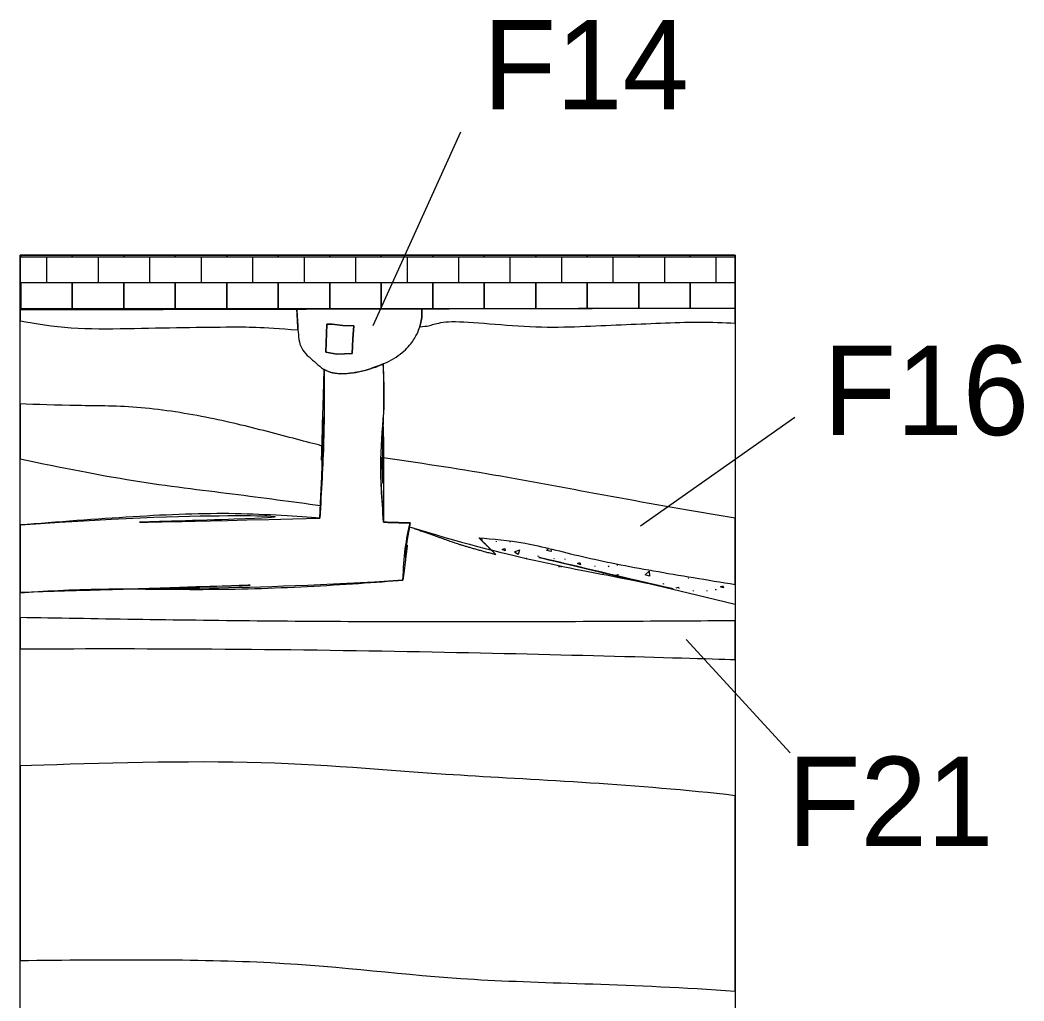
# Model space of a CAD drawing. Extents: x -756 to -644, y -309 to -230.
# Drawn here: x -670 to -658.77, y -240.85 to -229.87 of the extents above; entities that cross this region are included whole.
import ezdxf

# ---------------------------------------------------------------- set-up
doc = ezdxf.new("R2010")
doc.units = 0
for name, color, linetype in [('Brick', 7, 'Continuous'), ('Builder Trench', 7, 'Continuous'), ('Feature Numbers', 7, 'Continuous'), ('Mortar', 7, 'Continuous'), ('Other Features', 7, 'Continuous'), ('Posthole', 7, 'Continuous'), ('Postmold', 7, 'Continuous'), ('Quadrat Boundaries', 7, 'Continuous'), ('Sediment Boundaries', 7, 'Continuous'), ('South Dependency Paving', 7, 'Continuous'), ('Utility Trench', 7, 'Continuous')]:
    doc.layers.add(name, color=color, linetype=linetype)

msp = doc.modelspace()

# ---------------------------------------------------------------- linework, layer by layer
at = {"layer": 'Brick'}
for p, q in [((-669.704, -232.521), (-669.704, -232.809)), ((-669.128, -232.521), (-669.128, -232.809)), ((-668.552, -232.521), (-668.552, -232.809)), ((-667.976, -232.521), (-667.976, -232.809)), ((-667.4, -232.521), (-667.4, -232.809)), ((-666.824, -232.521), (-666.824, -232.809)), ((-666.248, -232.521), (-666.248, -232.809)), ((-665.672, -232.521), (-665.672, -232.809)), ((-665.096, -232.521), (-665.096, -232.809)), ((-664.52, -232.521), (-664.52, -232.809)), ((-663.944, -232.521), (-663.944, -232.809)), ((-663.368, -232.521), (-663.368, -232.809)), ((-662.792, -232.521), (-662.792, -232.809)), ((-662.216, -232.521), (-662.216, -232.809)), ((-670, -233.113), (-662, -233.093)), ((-669.704, -233.097), (-669.704, -233.112)), ((-669.128, -233.097), (-669.128, -233.111)), ((-668.552, -233.097), (-668.552, -233.109)), ((-667.976, -233.097), (-667.976, -233.108)), ((-667.4, -233.097), (-667.4, -233.106)), ((-666.824, -233.097), (-666.824, -233.105)), ((-666.248, -233.097), (-666.248, -233.103)), ((-665.672, -233.097), (-665.672, -233.102)), ((-665.096, -233.097), (-665.096, -233.101)), ((-664.52, -233.097), (-664.52, -233.099)), ((-663.944, -233.097), (-663.944, -233.098))]:
    msp.add_line(p, q, dxfattribs=at)
for points in [[(-670, -232.521), (-669.992, -232.521), (-669.992, -232.5)], [(-669.992, -232.5), (-669.992, -232.521), (-669.416, -232.521), (-669.416, -232.5)], [(-669.416, -232.5), (-669.416, -232.521), (-668.84, -232.521), (-668.84, -232.5)], [(-668.84, -232.5), (-668.84, -232.521), (-668.264, -232.521), (-668.264, -232.5)], [(-668.264, -232.5), (-668.264, -232.521), (-667.688, -232.521), (-667.688, -232.5)], [(-667.688, -232.5), (-667.688, -232.521), (-667.112, -232.521), (-667.112, -232.5)], [(-667.112, -232.5), (-667.112, -232.521), (-666.536, -232.521), (-666.536, -232.5)], [(-666.536, -232.5), (-666.536, -232.521), (-665.96, -232.521), (-665.96, -232.5)], [(-665.96, -232.5), (-665.96, -232.521), (-665.384, -232.521), (-665.384, -232.5)], [(-665.384, -232.5), (-665.384, -232.521), (-664.808, -232.521), (-664.808, -232.5)], [(-664.808, -232.5), (-664.808, -232.521), (-664.232, -232.521), (-664.232, -232.5)], [(-664.232, -232.5), (-664.232, -232.521), (-663.656, -232.521), (-663.656, -232.5)], [(-663.656, -232.5), (-663.656, -232.521), (-663.08, -232.521), (-663.08, -232.5)], [(-663.08, -232.5), (-663.08, -232.521), (-662.504, -232.521), (-662.504, -232.5)], [(-662.504, -232.5), (-662.504, -232.521), (-662, -232.521)], [(-670, -233.097), (-669.992, -233.097), (-669.992, -232.809), (-670, -232.809)], [(-663.656, -233.097), (-663.656, -232.809), (-664.232, -232.809), (-664.232, -233.097), (-663.717, -233.097)], [(-663.08, -233.095), (-663.08, -232.809), (-663.656, -232.809), (-663.656, -233.097)], [(-662.504, -233.094), (-662.504, -232.809), (-663.08, -232.809), (-663.08, -233.095)], [(-662, -232.809), (-662.504, -232.809), (-662.504, -233.094)]]:
    msp.add_lwpolyline(points, dxfattribs=at)
for points in [[(-669.992, -233.097), (-669.416, -233.097), (-669.416, -232.809), (-669.992, -232.809)], [(-669.416, -233.097), (-668.84, -233.097), (-668.84, -232.809), (-669.416, -232.809)], [(-668.84, -233.097), (-668.264, -233.097), (-668.264, -232.809), (-668.84, -232.809)], [(-668.264, -233.097), (-667.688, -233.097), (-667.688, -232.809), (-668.264, -232.809)], [(-667.688, -233.097), (-667.112, -233.097), (-667.112, -232.809), (-667.688, -232.809)], [(-667.112, -233.097), (-666.536, -233.097), (-666.536, -232.809), (-667.112, -232.809)], [(-666.536, -233.097), (-665.96, -233.097), (-665.96, -232.809), (-666.536, -232.809)], [(-665.96, -233.097), (-665.384, -233.097), (-665.384, -232.809), (-665.96, -232.809)], [(-665.384, -233.097), (-664.808, -233.097), (-664.808, -232.809), (-665.384, -232.809)], [(-664.808, -233.097), (-664.232, -233.097), (-664.232, -232.809), (-664.808, -232.809)]]:
    msp.add_lwpolyline(points, close=True, dxfattribs=at)
at = {"layer": 'Builder Trench'}
for points in [[(-662, -233.093), (-665.505, -233.102)], [(-662, -233.261), (-662, -233.093)], [(-666.904, -233.105), (-670, -233.113), (-670, -233.237)]]:
    msp.add_lwpolyline(points, dxfattribs=at)
for points, degree in [([(-665.505, -233.102), (-665.505, -233.168), (-665.509, -233.223), (-665.529, -233.304)], 2), ([(-666.891, -233.338), (-666.897, -233.238), (-666.904, -233.105), (-666.904, -233.105)], 2), ([(-670, -233.237), (-669.827, -233.266), (-669.436, -233.331), (-668.804, -233.322), (-668.159, -233.31), (-667.62, -233.303), (-667.316, -233.303), (-666.891, -233.338)], 3), ([(-665.529, -233.304), (-665.441, -233.295), (-665.385, -233.278), (-665.218, -233.231), (-664.763, -233.266), (-664.224, -233.313), (-663.734, -233.301), (-663.273, -233.278), (-662.834, -233.262), (-662.405, -233.243), (-662.128, -233.256), (-662, -233.261)], 3)]:
    msp.add_open_spline(points, degree=degree, dxfattribs=at)
at = {"layer": 'Feature Numbers'}
for p, q in [((-665.074, -231.126), (-666.054, -233.291)), ((-661.334, -234.318), (-663.061, -235.533)), ((-661.388, -238.07), (-662.548, -236.802))]:
    msp.add_line(p, q, dxfattribs=at)
at = {"layer": 'Mortar'}
for p, q in [((-664.674, -235.702), (-664.674, -235.71)), ((-664.523, -235.708), (-664.513, -235.704)), ((-664.341, -235.893), (-664.331, -235.888)), ((-664.208, -235.869), (-664.199, -235.864)), ((-664.026, -235.895), (-664.031, -235.903)), ((-663.908, -235.902), (-663.898, -235.898)), ((-663.572, -235.977), (-663.572, -235.985)), ((-663.421, -235.983), (-663.411, -235.978)), ((-663.322, -235.963), (-663.322, -235.971)), ((-663.32, -235.968), (-663.321, -235.975)), ((-662.528, -236.114), (-662.518, -236.11)), ((-662.806, -236.177), (-662.796, -236.173)), ((-662.22, -236.238), (-662.22, -236.246)), ((-662.218, -236.243), (-662.219, -236.25)), ((-662.47, -236.252), (-662.47, -236.26)), ((-662.319, -236.258), (-662.309, -236.253))]:
    msp.add_line(p, q, dxfattribs=at)
for points in [[(-664.858, -235.672), (-664.845, -235.666)], [(-664.839, -235.667), (-664.834, -235.69), (-664.846, -235.685)], [(-664.606, -235.796), (-664.579, -235.783), (-664.573, -235.809), (-664.606, -235.796)], [(-664.111, -235.804), (-664.085, -235.781)], [(-664.063, -235.786), (-664.061, -235.817), (-664.11, -235.804)], [(-664.469, -235.822), (-664.412, -235.799), (-664.428, -235.852), (-664.469, -235.823)], [(-663.974, -235.988), (-663.951, -235.977), (-663.948, -235.992)], [(-663.765, -235.951), (-663.738, -235.939), (-663.732, -235.965), (-663.765, -235.951)], [(-663.481, -236.06), (-663.477, -236.058), (-663.476, -236.061)], [(-663.333, -236.083), (-663.31, -236.074), (-663.314, -236.086)], [(-663.009, -236.079), (-662.963, -236.037), (-662.959, -236.092), (-663.008, -236.079)], [(-662.66, -236.225), (-662.636, -236.214), (-662.632, -236.232)], [(-662.165, -236.211), (-662.138, -236.199), (-662.132, -236.225), (-662.165, -236.211)]]:
    msp.add_lwpolyline(points, dxfattribs=at)
at = {"layer": 'Other Features'}
for points in [[(-670, -234.166), (-670, -234.781)], [(-662, -236.185), (-662, -235.444)]]:
    msp.add_lwpolyline(points, dxfattribs=at)
for points, degree in [([(-666.606, -234.64), (-666.746, -234.603), (-667.195, -234.484), (-667.851, -234.318), (-668.669, -234.186), (-669.354, -234.189), (-669.824, -234.172), (-670, -234.166)], 3), ([(-666.639, -235.302), (-666.626, -235.082), (-666.614, -234.861), (-666.606, -234.64)], 2), ([(-670, -234.781), (-669.52, -234.879), (-668.723, -235.041), (-667.596, -235.172), (-666.958, -235.259), (-666.639, -235.302)], 3), ([(-665.962, -234.765), (-665.968, -235.006), (-665.951, -235.248), (-665.934, -235.489)], 2), ([(-662, -235.444), (-662.482, -235.362), (-663.397, -235.206), (-664.713, -234.949), (-665.554, -234.825), (-665.962, -234.765)], 3), ([(-665.934, -235.489), (-665.835, -235.492), (-665.736, -235.495), (-665.637, -235.497)], 2), ([(-665.637, -235.497), (-665.64, -235.511), (-665.643, -235.525), (-665.646, -235.539)], 2), ([(-665.646, -235.539), (-664.535, -235.885), (-663.115, -236.122), (-662, -236.406), (-665.646, -235.539), (-662, -236.406)], 3), ([(-665.646, -235.539), (-665.326, -235.652), (-665.006, -235.766), (-664.679, -235.85)], 2), ([(-664.679, -235.85), (-664.741, -235.788), (-664.804, -235.726), (-664.866, -235.665)], 2), ([(-664.866, -235.665), (-664.713, -235.676), (-664.371, -235.701), (-663.739, -235.876), (-662.936, -236.034), (-662.314, -236.134), (-662, -236.185)], 3)]:
    msp.add_open_spline(points, degree=degree, dxfattribs=at)
at = {"layer": 'Posthole'}
for points in [[(-665.505, -233.102), (-666.904, -233.105)], [(-666.567, -233.275), (-666.508, -233.275), (-666.389, -233.289), (-666.267, -233.293), (-666.279, -233.438), (-666.284, -233.602), (-666.457, -233.609), (-666.58, -233.585), (-666.567, -233.275)]]:
    msp.add_lwpolyline(points, dxfattribs=at)
for points, degree in [([(-665.529, -233.304), (-665.509, -233.223), (-665.505, -233.168), (-665.505, -233.102)], 2), ([(-666.904, -233.105), (-666.9, -233.182), (-666.892, -233.333), (-666.876, -233.558), (-666.704, -233.69), (-666.555, -233.836), (-666.275, -233.827), (-666.021, -233.761), (-665.776, -233.644), (-665.631, -233.507), (-665.56, -233.388), (-665.534, -233.322), (-665.529, -233.304)], 3)]:
    msp.add_open_spline(points, degree=degree, dxfattribs=at)
at = {"layer": 'Postmold'}
msp.add_lwpolyline([(-666.567, -233.275), (-666.58, -233.585), (-666.457, -233.609), (-666.284, -233.602), (-666.279, -233.438), (-666.267, -233.293), (-666.389, -233.289), (-666.508, -233.275)], close=True, dxfattribs=at)
at = {"layer": 'Quadrat Boundaries'}
for p, q in [((-670, -242.5), (-670, -232.5)), ((-670, -232.5), (-662, -232.5)), ((-662, -232.5), (-662, -242.5))]:
    msp.add_line(p, q, dxfattribs=at)
at = {"layer": 'Sediment Boundaries'}
msp.add_open_spline([(-664.679, -235.85), (-664.866, -235.665), (-664.679, -235.85), (-664.866, -235.665)], degree=3, dxfattribs=at)
at = {"layer": 'South Dependency Paving'}
for p, q in [((-662, -232.5), (-670, -232.5)), ((-670, -232.5), (-670, -233.113)), ((-662, -233.093), (-662, -232.5)), ((-666.904, -233.105), (-665.505, -233.102)), ((-665.505, -233.102), (-662, -233.093)), ((-670, -233.113), (-666.904, -233.105))]:
    msp.add_line(p, q, dxfattribs=at)
at = {"layer": 'Utility Trench'}
for points in [[(-670, -235.52), (-670, -236.277)], [(-670, -236.556), (-670, -236.905)], [(-662, -237.025), (-662, -236.592)], [(-670, -238.216), (-670, -240.392)], [(-662, -240.736), (-662, -238.549)]]:
    msp.add_lwpolyline(points, dxfattribs=at)
for points, degree in [([(-665.939, -233.718), (-665.954, -233.724), (-666.081, -233.776), (-666.275, -233.827), (-666.498, -233.834), (-666.576, -233.794), (-666.597, -233.78)], 3), ([(-665.934, -235.489), (-665.953, -235.221), (-665.984, -234.772), (-665.913, -234.183), (-665.931, -233.86), (-665.939, -233.718)], 3), ([(-665.939, -233.718), (-665.926, -234.144), (-665.96, -234.685), (-665.934, -235.489), (-665.939, -233.718), (-665.934, -235.489)], 3), ([(-666.648, -235.445), (-666.602, -234.512), (-666.597, -233.78), (-666.648, -235.445), (-666.597, -233.78)], 3), ([(-666.597, -233.78), (-666.597, -234.024), (-666.596, -234.58), (-666.629, -235.134), (-666.648, -235.445)], 3), ([(-666.648, -235.445), (-666.883, -235.427), (-667.584, -235.373), (-668.705, -235.419), (-669.585, -235.488), (-670, -235.52)], 3), ([(-670, -235.52), (-668.755, -235.43), (-667.355, -235.4), (-666.648, -235.445), (-670, -235.52), (-666.648, -235.445)], 3), ([(-665.934, -235.489), (-665.637, -235.497), (-665.934, -235.489), (-665.637, -235.497)], 3), ([(-665.637, -235.497), (-665.736, -235.495), (-665.835, -235.492), (-665.934, -235.489)], 2), ([(-665.637, -235.497), (-665.683, -235.728), (-665.717, -236.138), (-665.637, -235.497), (-665.717, -236.138)], 3), ([(-665.717, -236.138), (-665.71, -236.001), (-665.701, -235.785), (-665.654, -235.574), (-665.637, -235.497)], 3), ([(-665.717, -236.138), (-666.588, -236.197), (-668.059, -236.239), (-669.244, -236.239), (-670, -236.277), (-665.717, -236.138), (-670, -236.277)], 3), ([(-670, -236.277), (-669.748, -236.261), (-669.102, -236.222), (-667.963, -236.251), (-666.786, -236.216), (-666.007, -236.159), (-665.717, -236.138)], 3), ([(-662, -236.592), (-662.803, -236.597), (-664.66, -236.609), (-667.327, -236.601), (-669.19, -236.57), (-670, -236.556)], 3), ([(-670, -236.905), (-669.407, -236.904), (-667.868, -236.9), (-665.478, -236.935), (-663.405, -236.984), (-662.278, -237.017), (-662, -237.025)], 3), ([(-662, -238.549), (-663.102, -238.42), (-665.29, -238.334), (-667.275, -238.125), (-669.331, -238.193), (-670, -238.216)], 3), ([(-670, -240.392), (-669.01, -240.383), (-667.026, -240.363), (-665.075, -240.651), (-663.16, -240.651), (-662, -240.736)], 3)]:
    msp.add_open_spline(points, degree=degree, dxfattribs=at)

# ---------------------------------------------------------------- texts
at = {"layer": 'Feature Numbers'}
for s, p in [('F14', (-664.822, -230.871)), ('F16', (-661.017, -234.514)), ('F21', (-661.417, -239.113))]:
    msp.add_text(s, height=1, dxfattribs=at).set_placement(p)

doc.saveas('drawing.dxf')
